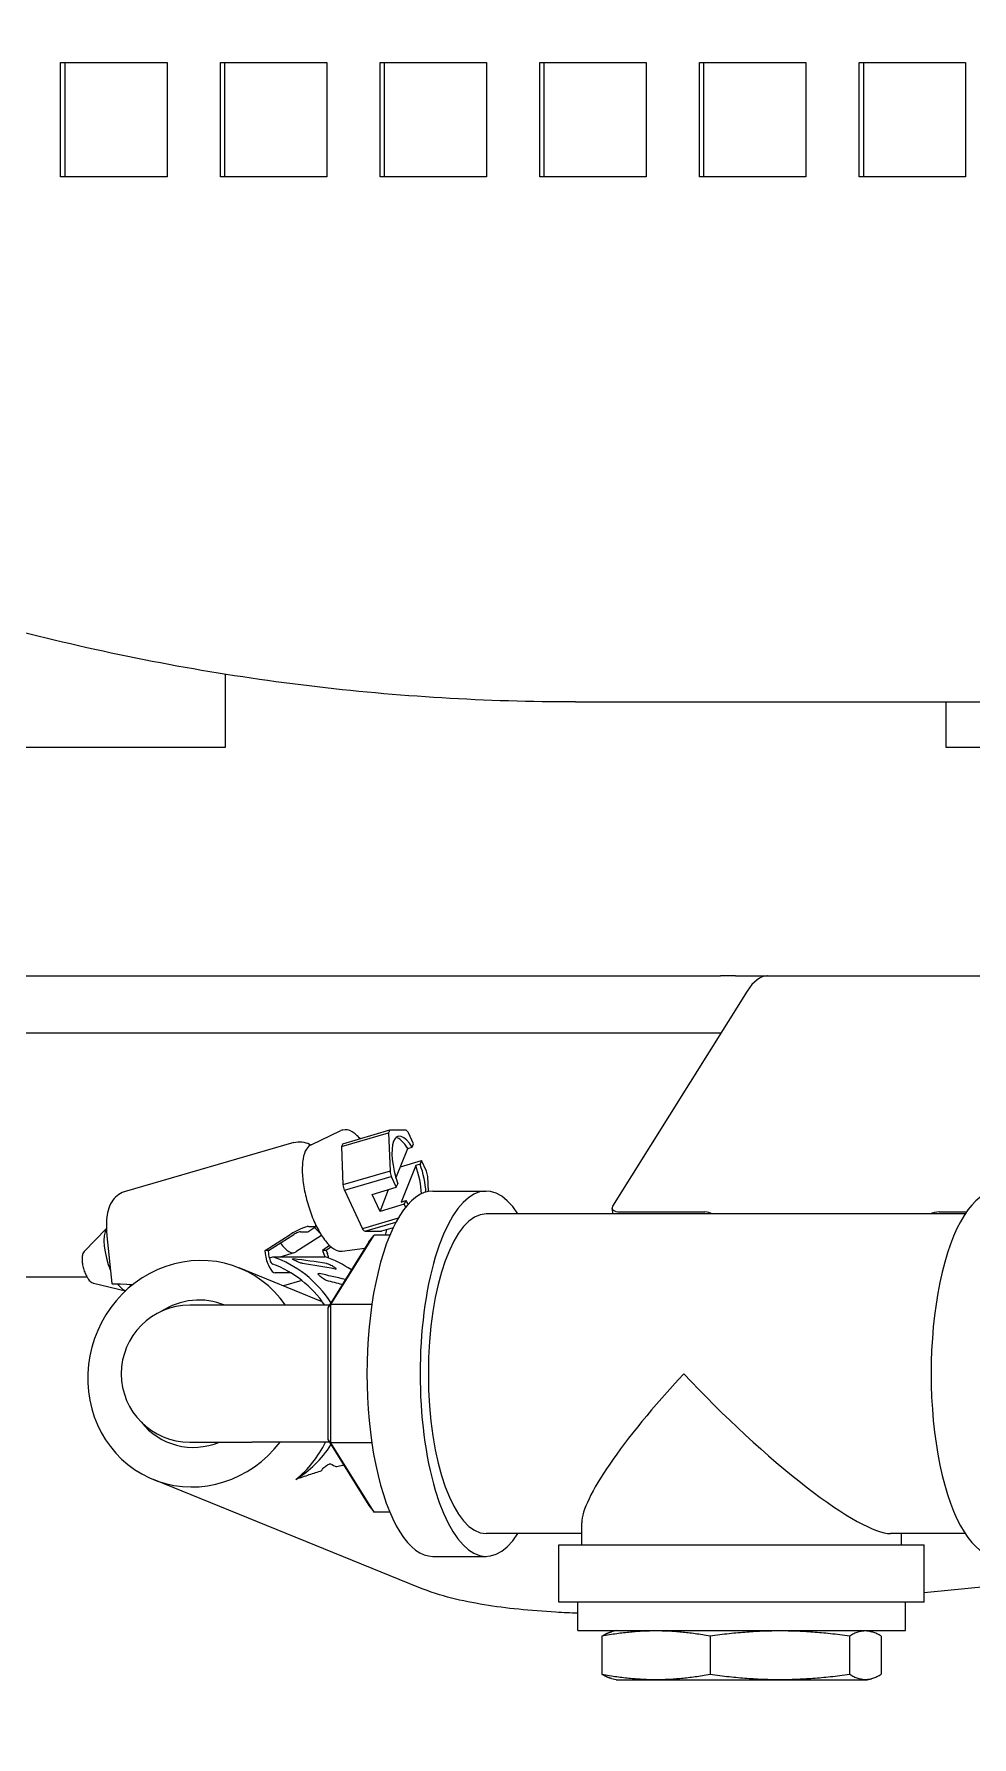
# Model space of a CAD drawing. Header units: millimetres. Extents: x -4172 to 126100, y -2 to 142133.
# Drawn here: x 13328.4 to 13410.5, y 43470.9 to 43620.1 of the extents above; entities that cross this region are included whole.
import ezdxf

# ---------------------------------------------------------------- set-up
doc = ezdxf.new("R2010")
doc.units = ezdxf.units.MM
doc.header["$LTSCALE"] = 100
doc.layers.add('Visible', color=7, linetype='Continuous', lineweight=25)

msp = doc.modelspace()

# ---------------------------------------------------------------- linework, layer by layer
at = {"layer": 'Visible'}
for p, q in [((13330.69, 43617.58), (13340.02, 43617.58)), ((13330.69, 43607.58), (13330.69, 43617.58)), ((13331.05, 43617.58), (13331.05, 43607.58)), ((13340.02, 43617.58), (13340.02, 43607.58)), ((13344.68, 43617.58), (13354.01, 43617.58)), ((13344.68, 43607.58), (13344.68, 43617.58)), ((13345.04, 43617.58), (13345.04, 43607.58)), ((13354.01, 43617.58), (13354.01, 43607.58)), ((13358.67, 43617.58), (13368, 43617.58)), ((13358.67, 43607.58), (13358.67, 43617.58)), ((13359.03, 43617.58), (13359.03, 43607.58)), ((13368, 43617.58), (13368, 43607.58)), ((13372.66, 43617.58), (13381.98, 43617.58)), ((13372.66, 43607.58), (13372.66, 43617.58)), ((13373.02, 43617.58), (13373.02, 43607.58)), ((13381.98, 43617.58), (13381.98, 43607.58)), ((13386.65, 43607.58), (13386.65, 43617.58)), ((13386.65, 43617.58), (13395.97, 43617.58)), ((13387.01, 43617.58), (13387.01, 43607.58)), ((13395.97, 43617.58), (13395.97, 43607.58)), ((13400.64, 43607.58), (13400.64, 43617.58)), ((13400.64, 43617.58), (13409.96, 43617.58)), ((13401, 43617.58), (13401, 43607.58)), ((13409.96, 43617.58), (13409.96, 43607.58)), ((13340.02, 43607.58), (13330.69, 43607.58)), ((13354.01, 43607.58), (13344.68, 43607.58)), ((13368, 43607.58), (13358.67, 43607.58)), ((13381.98, 43607.58), (13372.66, 43607.58)), ((13395.97, 43607.58), (13386.65, 43607.58)), ((13409.96, 43607.58), (13400.64, 43607.58)), ((13345.1, 43564.01), (13345.1, 43557.58)), ((13375.78, 43561.58), (13416.56, 43561.58)), ((13408.26, 43557.58), (13408.26, 43561.58)), ((13345.1, 43557.58), (13324.17, 43557.58)), ((13422.7, 43557.58), (13408.26, 43557.58)), ((13268.1, 43537.58), (13386.54, 43537.58)), ((13390.82, 43536.24), (13379.04, 43517.41)), ((13386.54, 43537.58), (13387.83, 43537.58)), ((13387.83, 43537.58), (13388.5, 43537.58)), ((13389.79, 43537.58), (13388.5, 43537.58)), ((13389.79, 43537.58), (13392.59, 43537.58)), ((13392.62, 43537.58), (13392.59, 43537.58)), ((13392.62, 43537.58), (13429.92, 43537.58)), ((13386.54, 43532.58), (13268.1, 43532.58)), ((13387.83, 43532.58), (13386.54, 43532.58)), ((13388.5, 43532.58), (13387.83, 43532.58)), ((13388.5, 43532.58), (13388.53, 43532.58)), ((13351.12, 43522.99), (13336.26, 43518.66)), ((13352.63, 43522.79), (13355.24, 43524.03)), ((13355.3, 43522.63), (13359.41, 43523.83)), ((13359.5, 43524.06), (13355.39, 43522.86)), ((13359.41, 43523.83), (13359.54, 43520.47)), ((13360.95, 43524.06), (13359.5, 43524.06)), ((13361.6, 43522.89), (13361.16, 43523.83)), ((13361.48, 43522.58), (13361.6, 43522.89)), ((13355.3, 43522.63), (13355.42, 43519.27)), ((13360.06, 43519.86), (13361.09, 43522.47)), ((13360.46, 43520.87), (13362.3, 43521.41)), ((13361.09, 43522.47), (13361.48, 43522.58)), ((13362.3, 43521.41), (13362.18, 43521.09)), ((13362.74, 43520.47), (13362.3, 43521.41)), ((13359.54, 43520.47), (13355.42, 43519.27)), ((13355.54, 43518.81), (13359.65, 43520.01)), ((13359.65, 43520.01), (13360.09, 43519.07)), ((13361.79, 43520.98), (13360.53, 43517.78)), ((13362.18, 43521.09), (13361.79, 43520.98)), ((13362.91, 43518.71), (13362.86, 43520.01)), ((13355.54, 43518.81), (13357.12, 43515.44)), ((13357.97, 43518.45), (13360.09, 43519.07)), ((13358.67, 43516.96), (13357.97, 43518.45)), ((13358.67, 43516.96), (13359.42, 43518.87)), ((13360.09, 43519.07), (13360.22, 43519.38)), ((13363.29, 43518.74), (13367.95, 43518.74)), ((13360.79, 43517.58), (13358.67, 43516.96)), ((13360.53, 43517.78), (13360.92, 43517.9)), ((13360.92, 43517.9), (13360.79, 43517.58)), ((13360.79, 43517.58), (13360.91, 43517.33)), ((13379.09, 43516.74), (13379, 43517.21)), ((13379.66, 43516.91), (13387.12, 43516.91)), ((13407.64, 43516.91), (13410.03, 43516.91)), ((13332.75, 43513.45), (13334.7, 43515.45)), ((13352.34, 43515.18), (13353.05, 43515.63)), ((13352.4, 43515.63), (13353.05, 43515.63)), ((13353.05, 43515.63), (13353.03, 43515.79)), ((13360.25, 43516.36), (13357.12, 43515.44)), ((13357.33, 43515.22), (13360.06, 43516.01)), ((13359.81, 43515.52), (13358.78, 43515.22)), ((13409.92, 43516.74), (13367.95, 43516.74)), ((13334.74, 43514.82), (13335.16, 43510.63)), ((13348.59, 43513.53), (13350.8, 43514.93)), ((13348.91, 43513.53), (13351.12, 43514.93)), ((13353.54, 43514.86), (13351.3, 43513.41)), ((13351.7, 43515.18), (13352.34, 43515.18)), ((13354.25, 43513.97), (13353.62, 43513.53)), ((13357.69, 43514.29), (13354.08, 43508.52)), ((13354.37, 43508.81), (13358.16, 43514.87)), ((13357.33, 43515.22), (13358.78, 43515.22)), ((13357.69, 43514.29), (13358.16, 43514.87)), ((13359.52, 43514.87), (13358.16, 43514.87)), ((13348.91, 43513.53), (13348.59, 43513.53)), ((13348.62, 43513.26), (13348.59, 43513.53)), ((13348.96, 43512.96), (13348.91, 43513.53)), ((13348.97, 43512.89), (13349.29, 43512.99)), ((13349.29, 43512.99), (13353.87, 43512.99)), ((13349.93, 43512.99), (13351.18, 43513.35)), ((13353.62, 43513.53), (13353.84, 43512.99)), ((13353.94, 43513.53), (13353.62, 43513.53)), ((13354.39, 43513.84), (13353.94, 43513.53)), ((13353.94, 43513.53), (13354.05, 43513.26)), ((13355.34, 43513.48), (13357.34, 43513.73)), ((13287.36, 43511.23), (13332.99, 43511.23)), ((13353.61, 43509.05), (13346.34, 43512.01)), ((13350.88, 43511.57), (13349.47, 43511.57)), ((13351.82, 43510.91), (13350.21, 43510.44)), ((13350.88, 43511.57), (13350.58, 43511.57)), ((13333.56, 43510.68), (13336.37, 43510.01)), ((13335.94, 43510.6), (13337.03, 43510.56)), ((13347.43, 43508.74), (13342, 43508.74)), ((13354.22, 43508.74), (13347.43, 43508.74)), ((13354.08, 43508.52), (13354.37, 43508.81)), ((13354.08, 43508.52), (13354.08, 43496.97)), ((13357.94, 43508.81), (13354.37, 43508.81)), ((13354.37, 43496.68), (13354.37, 43508.81)), ((13342, 43496.74), (13347.43, 43496.74)), ((13354.22, 43496.74), (13347.43, 43496.74)), ((13354.08, 43496.97), (13357.69, 43491.2)), ((13354.08, 43496.97), (13354.37, 43496.68)), ((13357.94, 43496.68), (13354.37, 43496.68)), ((13358.16, 43490.62), (13354.37, 43496.68)), ((13362.07, 43484.02), (13338.81, 43493.48)), ((13357.69, 43491.2), (13358.16, 43490.62)), ((13359.52, 43490.62), (13358.16, 43490.62)), ((13376.33, 43488.74), (13367.95, 43488.74)), ((13376.33, 43487.74), (13376.33, 43489.69)), ((13409.92, 43488.74), (13403.39, 43488.74)), ((13404.33, 43487.74), (13404.33, 43488.74)), ((13374.33, 43487.74), (13406.33, 43487.74)), ((13374.33, 43482.74), (13374.33, 43487.74)), ((13406.33, 43482.74), (13406.33, 43487.74)), ((13363.29, 43486.74), (13367.95, 43486.74)), ((13421.01, 43485.03), (13406.33, 43483.54)), ((13406.33, 43482.74), (13374.33, 43482.74)), ((13375.98, 43480.24), (13375.98, 43482.74)), ((13404.68, 43480.24), (13404.68, 43482.74)), ((13375.98, 43480.24), (13404.68, 43480.24)), ((13378.1, 43479.75), (13378.1, 43476.42)), ((13379.35, 43480.24), (13378.95, 43480.14)), ((13387.57, 43479.75), (13387.57, 43476.42)), ((13399.8, 43479.75), (13399.8, 43476.42)), ((13401.32, 43480.24), (13401.71, 43480.14)), ((13402.57, 43479.75), (13402.57, 43476.42)), ((13379.35, 43475.93), (13378.95, 43476.03)), ((13379.35, 43475.93), (13401.32, 43475.93)), ((13401.32, 43475.93), (13401.71, 43476.03))]:
    msp.add_line(p, q, dxfattribs=at)
msp.add_arc((13342, 43502.74), 6, 90, 270, dxfattribs=at)
for centre, major_axis, ratio, start_param, end_param in [((13461.26, 43717.58), (0, 481.5), 0.764292, 0.18649, 3.049971), ((13461.26, 43717.58), (0, -476.5), 0.764292, 3.260217, 6.201394), ((13562.74, 43717.58), (0, 476.5), 0.932595, 0.125832, 2.872934), ((13556.24, 43717.58), (0, 461), 0.932595, 0.023162, 2.902935), ((13392.62, 43527.58), (0, 10), 0.360925, 0, 0.523599), ((13357.08, 43519.04), (-1.24, 4.27), 0.348278, 0.369104, 0.475685), ((13361.2, 43520.24), (-1.24, 4.27), 0.348278, 0.369104, 0.475685), ((13361.2, 43520.24), (-0.96, 3.29), 0.348278, 5.397039, 8.014121), ((13360.81, 43520.13), (-0.96, 3.29), 0.348278, 5.397039, 6.112899), ((13361.2, 43520.24), (-1.24, 4.27), 0.348278, 5.605092, 5.711673), ((13361.2, 43520.24), (1.24, -4.27), 0.348278, 4.557894, 4.664475), ((13367.95, 43502.74), (0, -16), 0.360925, 2.636232, 6.788546), ((13360.81, 43520.13), (-0.96, 3.29), 0.348278, 4.100268, 4.872528), ((13361.2, 43520.24), (0.96, -3.29), 0.348278, 0.971031, 1.730936), ((13361.2, 43520.24), (-1.24, 4.27), 0.348278, 4.557894, 4.664475), ((13357.08, 43519.04), (1.24, -4.27), 0.348278, 4.557894, 4.664475), ((13363.29, 43502.74), (0, 16), 0.360925, 0, 3.141593), ((13412.71, 43502.74), (0, 16), 0.360925, 0, 3.141593), ((13361.2, 43520.24), (-0.96, 3.29), 0.348278, 2.255446, 2.399792), ((13379.98, 43517.41), (-0.979, -0.204), 0.466297, 5.862927, 7.433723), ((13386.81, 43516.41), (0.979, 0.204), 0.466297, 0.313779, 1.150538), ((13407.33, 43516.41), (-0.979, -0.204), 0.466297, 4.29213, 5.128889), ((13335.76, 43512.82), (-0.82, 2.8), 0.348278, 0.284708, 1.85176), ((13351.3, 43514.93), (1.21, 0.67), 0.183089, 0.320413, 1.89121), ((13352.97, 43517.84), (0.82, -2.8), 0.348278, 5.55631, 5.916398), ((13352.97, 43517.84), (0.71, -2.44), 0.348278, 5.647579, 5.689834), ((13357.08, 43519.04), (1.24, -4.27), 0.348278, 5.605092, 5.711673), ((13367.95, 43502.74), (0, -14), 0.360925, 3.141593, 6.283185), ((13350.11, 43517.01), (1.07, -3.66), 0.348278, 5.48628, 6.387405), ((13351.3, 43514.93), (0.434, 0.239), 0.183089, 0.320413, 1.89121), ((13342.57, 43502.74), (-3.77, -9.26), 0.943359, 2.586349, 7.570664), ((13349.16, 43512.79), (0.36, -1.22), 0.348278, 4.222375, 6.181981), ((13349.16, 43512.79), (0.128, -0.439), 0.348278, 4.222375, 6.181981), ((13346.18, 43502.74), (0, 10.77), 0.932595, 5.32996, 5.968945), ((13349.51, 43502.74), (-30.82, 3.73), 0.327796, 4.606541, 4.701017), ((13347.44, 43502.74), (-30.82, 3.73), 0.327796, 4.513567, 4.608043), ((13350.77, 43502.74), (0, 10.77), 0.932595, 5.716954, 5.968945), ((13353.74, 43512.79), (0.36, -1.22), 0.348278, 1.536911, 1.858402), ((13346.18, 43502.74), (0, 10.16), 0.932595, 5.344131, 5.951285), ((13350.84, 43511.21), (0.199, -0.738), 0.232053, 3.844738, 4.154847), ((13349.51, 43502.74), (-27.18, 3.29), 0.327796, 4.705462, 4.712727), ((13349.51, 43502.74), (-29.8, 5.62), 0.308356, 4.563713, 4.642393), ((13347.44, 43502.74), (-29.8, 5.62), 0.308356, 4.502113, 4.549419), ((13336.44, 43510.6), (1.28, -0.03), 0.010402, 3.142898, 4.315139), ((13335.76, 43512.82), (0.82, -2.8), 0.348278, 5.516366, 6.101618), ((13336.56, 43513.05), (0.82, -2.8), 0.348278, 5.687002, 5.818041), ((13342.57, 43502.74), (2.45, 6.02), 0.943359, 6.273912, 7.217752), ((13390.33, 43502.74), (-13.76, -13.76), 0.186757, 4.897019, 6.098555), ((13390.33, 43502.74), (-13.76, 13.76), 0.186757, 1.386166, 2.956963), ((13342.57, 43502.74), (-2.45, -6.02), 0.943359, 5.791938, 7.024694), ((13345.68, 43501.48), (-0.45, -10.07), 0.926354, 0.693766, 1.122415), ((13346.18, 43502.74), (0, -10.77), 0.932595, 0.534296, 0.953225), ((13349.51, 43502.74), (-14.66, 10.19), 0.23733, 2.064433, 2.10276)]:
    msp.add_ellipse(centre, major_axis=major_axis, ratio=ratio, start_param=start_param, end_param=end_param, dxfattribs=at)
for points, knots in [([(13375.78, 43561.58), (13367.98, 43561.58), (13360.19, 43562.05), (13344.7, 43563.91), (13337.01, 43565.31), (13321.82, 43569.02), (13314.33, 43571.33), (13299.64, 43576.82), (13292.44, 43580.01), (13278.43, 43587.22), (13271.62, 43591.25), (13265.04, 43595.66)], [1.5707963, 1.5707963, 1.5707963, 1.5707963, 1.6826967, 1.6826967, 1.794597, 1.794597, 1.9064974, 1.9064974, 2.0183977, 2.0183977, 2.1302981, 2.1302981, 2.1302981, 2.1302981]), ([(13351.12, 43522.99), (13351.35, 43523.06), (13351.59, 43523.07), (13352.07, 43523.02), (13352.3, 43522.95), (13352.54, 43522.83), (13352.58, 43522.81), (13352.62, 43522.79)], [4.6111847, 4.6111847, 4.6111847, 4.6111847, 4.7518032, 4.7518032, 4.913445, 4.913445, 4.9486419, 4.9486419, 4.9486419, 4.9486419]), ([(13356.94, 43523.32), (13356.7, 43523.58), (13356.47, 43523.79), (13355.96, 43524.09), (13355.67, 43524.15), (13355.35, 43524.07), (13355.29, 43524.05), (13355.24, 43524.03)], [7.3076868, 7.3076868, 7.3076868, 7.3076868, 7.6057203, 7.6057203, 7.9393933, 7.9393933, 8.0109458, 8.0109458, 8.0109458, 8.0109458]), ([(13352.63, 43522.79), (13352.46, 43522.71), (13352.32, 43522.58), (13352.07, 43522.19), (13351.98, 43521.9), (13351.86, 43521.21), (13351.84, 43520.8), (13351.87, 43519.9), (13351.93, 43519.42), (13352.11, 43518.44), (13352.24, 43517.94), (13352.54, 43516.97), (13352.71, 43516.5), (13353.1, 43515.61), (13353.32, 43515.21), (13353.77, 43514.5), (13354.01, 43514.2), (13354.49, 43513.73), (13354.75, 43513.57), (13355.12, 43513.47), (13355.23, 43513.47), (13355.34, 43513.48)], [1.727761, 1.727761, 1.727761, 1.727761, 1.966923, 1.966923, 2.287955, 2.287955, 2.629523, 2.629523, 2.960017, 2.960017, 3.286287, 3.286287, 3.611687, 3.611687, 3.938639, 3.938639, 4.271079, 4.271079, 4.615172, 4.615172, 4.757833, 4.757833, 4.757833, 4.757833]), ([(13336.26, 43518.66), (13336.03, 43518.59), (13335.82, 43518.47), (13335.44, 43518.18), (13335.29, 43517.99), (13335.02, 43517.55), (13334.92, 43517.3), (13334.78, 43516.78), (13334.74, 43516.51), (13334.69, 43515.96), (13334.69, 43515.67), (13334.71, 43515.19), (13334.72, 43515.01), (13334.74, 43514.82)], [1.672001, 1.672001, 1.672001, 1.672001, 1.812619, 1.812619, 1.974261, 1.974261, 2.190417, 2.190417, 2.406574, 2.406574, 2.62273, 2.62273, 2.752783, 2.752783, 2.752783, 2.752783]), ([(13332.75, 43513.45), (13332.7, 43513.39), (13332.67, 43513.33), (13332.6, 43513.17), (13332.58, 43513.06), (13332.56, 43512.8), (13332.56, 43512.65), (13332.6, 43512.35), (13332.62, 43512.2), (13332.7, 43511.91), (13332.75, 43511.76), (13332.85, 43511.49), (13332.91, 43511.36), (13333.05, 43511.12), (13333.12, 43511.01), (13333.29, 43510.82), (13333.39, 43510.74), (13333.53, 43510.69), (13333.54, 43510.68), (13333.56, 43510.68)], [1.867083, 1.867083, 1.867083, 1.867083, 2.073021, 2.073021, 2.415904, 2.415904, 2.795912, 2.795912, 3.144561, 3.144561, 3.484687, 3.484687, 3.826797, 3.826797, 4.183288, 4.183288, 4.575164, 4.575164, 4.618511, 4.618511, 4.618511, 4.618511]), ([(13351.87, 43512.4), (13351.85, 43512.41), (13351.83, 43512.41), (13351.76, 43512.43), (13351.71, 43512.44), (13351.6, 43512.48), (13351.54, 43512.51), (13351.41, 43512.56), (13351.35, 43512.59), (13351.24, 43512.64), (13351.19, 43512.67), (13351.1, 43512.71), (13351.06, 43512.74), (13351.02, 43512.77), (13351, 43512.78), (13351, 43512.8), (13351.02, 43512.81), (13351.05, 43512.81), (13351.06, 43512.81), (13351.08, 43512.8)], [0.0088519, 0.0088519, 0.0088519, 0.0088519, 0.019136, 0.019136, 0.0382719, 0.0382719, 0.0574166, 0.0574166, 0.0765612, 0.0765612, 0.095739, 0.095739, 0.1149168, 0.1149168, 0.1340561, 0.1340561, 0.1531954, 0.1531954, 0.1620489, 0.1620489, 0.1620489, 0.1620489]), ([(13353.98, 43512.4), (13354, 43512.39), (13354.02, 43512.39), (13354.09, 43512.37), (13354.14, 43512.35), (13354.25, 43512.31), (13354.31, 43512.29), (13354.43, 43512.23), (13354.49, 43512.19), (13354.59, 43512.13), (13354.65, 43512.1), (13354.73, 43512.04), (13354.76, 43512.01), (13354.8, 43511.96), (13354.81, 43511.94), (13354.81, 43511.91), (13354.79, 43511.91), (13354.77, 43511.91), (13354.76, 43511.91), (13354.75, 43511.91), (13354.73, 43511.91)], [0.1620473, 0.1620473, 0.1620473, 0.1620473, 0.1723314, 0.1723314, 0.1914674, 0.1914674, 0.210612, 0.210612, 0.2297566, 0.2297566, 0.2489232, 0.2489232, 0.2680898, 0.2680898, 0.2872403, 0.2872403, 0.3063908, 0.3063908, 0.3063908, 0.3152441, 0.3152441, 0.3152441, 0.3152441]), ([(13353.99, 43510.9), (13353.97, 43510.9), (13353.95, 43510.91), (13353.89, 43510.94), (13353.84, 43510.96), (13353.74, 43511.02), (13353.69, 43511.06), (13353.58, 43511.13), (13353.52, 43511.18), (13353.43, 43511.26), (13353.38, 43511.3), (13353.31, 43511.37), (13353.28, 43511.41), (13353.25, 43511.46), (13353.24, 43511.48), (13353.24, 43511.51), (13353.26, 43511.52), (13353.29, 43511.52), (13353.3, 43511.52), (13353.32, 43511.52)], [0.0088519, 0.0088519, 0.0088519, 0.0088519, 0.019136, 0.019136, 0.0382719, 0.0382719, 0.0574166, 0.0574166, 0.0765612, 0.0765612, 0.095739, 0.095739, 0.1149168, 0.1149168, 0.1340561, 0.1340561, 0.1531954, 0.1531954, 0.1620489, 0.1620489, 0.1620489, 0.1620489]), ([(13353.53, 43494.22), (13353.53, 43494.22), (13353.53, 43494.22), (13353.53, 43494.24), (13353.54, 43494.26), (13353.57, 43494.32), (13353.6, 43494.35), (13353.67, 43494.43), (13353.71, 43494.48), (13353.8, 43494.56), (13353.86, 43494.6), (13353.96, 43494.69), (13354.02, 43494.72), (13354.11, 43494.78), (13354.16, 43494.81), (13354.24, 43494.85), (13354.27, 43494.86), (13354.31, 43494.86), (13354.32, 43494.85), (13354.32, 43494.85)], [0.0188901, 0.0188901, 0.0188901, 0.0188901, 0.019136, 0.019136, 0.0382719, 0.0382719, 0.0574166, 0.0574166, 0.0765612, 0.0765612, 0.0957278, 0.0957278, 0.1148944, 0.1148944, 0.1340449, 0.1340449, 0.1531954, 0.1531954, 0.1620487, 0.1620487, 0.1620487, 0.1620487]), ([(13355.5, 43494.71), (13355.46, 43494.7), (13355.42, 43494.7), (13355.21, 43494.65), (13355.04, 43494.62), (13354.86, 43494.58)], [-10.8677665, -10.8677665, -10.8677665, -10.8677665, -10.8432172, -10.8432172, -10.7293693, -10.7293693, -10.7293693, -10.7293693]), ([(13353.53, 43494.22), (13353.18, 43494.12), (13352.82, 43494), (13352.08, 43493.75), (13351.7, 43493.62), (13351.3, 43493.48)], [-10.4569569, -10.4569569, -10.4569569, -10.4569569, -10.2523304, -10.2523304, -10.0636525, -10.0636525, -10.0636525, -10.0636525]), ([(13375.98, 43481.76), (13375.33, 43481.78), (13374.7, 43481.81), (13371.82, 43481.98), (13369.74, 43482.18), (13365.84, 43482.83), (13364.03, 43483.23), (13362.07, 43484.02)], [1.1474055, 1.1474055, 1.1474055, 1.1474055, 1.2078415, 1.2078415, 1.4273628, 1.4273628, 1.646884, 1.646884, 1.646884, 1.646884])]:
    msp.add_open_spline(points, degree=3, knots=knots, dxfattribs=at)
msp.add_open_spline([(13359.15, 43514.87), (13359.2, 43515.02), (13359.23, 43515.18), (13359.26, 43515.36)], degree=3, dxfattribs=at)
for points, weights in [([(13387.57, 43479.75), (13382.83, 43480.61), (13378.1, 43479.75)], [1.25941194014, 1.45424364533, 1.25941194014]), ([(13378.1, 43479.75), (13378.55, 43480.03), (13378.95, 43480.14)], [1.25941194014, 1.31720732847, 1.34071356546]), ([(13399.8, 43479.75), (13393.69, 43480.61), (13387.57, 43479.75)], [1.25941194014, 1.45424364533, 1.25941194014]), ([(13402.57, 43479.75), (13401.18, 43480.61), (13399.8, 43479.75)], [1.25941194014, 1.45424364533, 1.25941194014]), ([(13378.95, 43476.03), (13378.55, 43476.14), (13378.1, 43476.42)], [1.34071356546, 1.31720732847, 1.25941194014]), ([(13378.1, 43476.42), (13382.83, 43475.56), (13387.57, 43476.42)], [1.25941194014, 1.45424364533, 1.25941194014]), ([(13387.57, 43476.42), (13393.69, 43475.56), (13399.8, 43476.42)], [1.25941194014, 1.45424364533, 1.25941194014]), ([(13399.8, 43476.42), (13401.18, 43475.56), (13402.57, 43476.42)], [1.25941194014, 1.45424364533, 1.25941194014])]:
    msp.add_rational_spline(points, weights, degree=2, dxfattribs=at)

doc.saveas('drawing.dxf')
